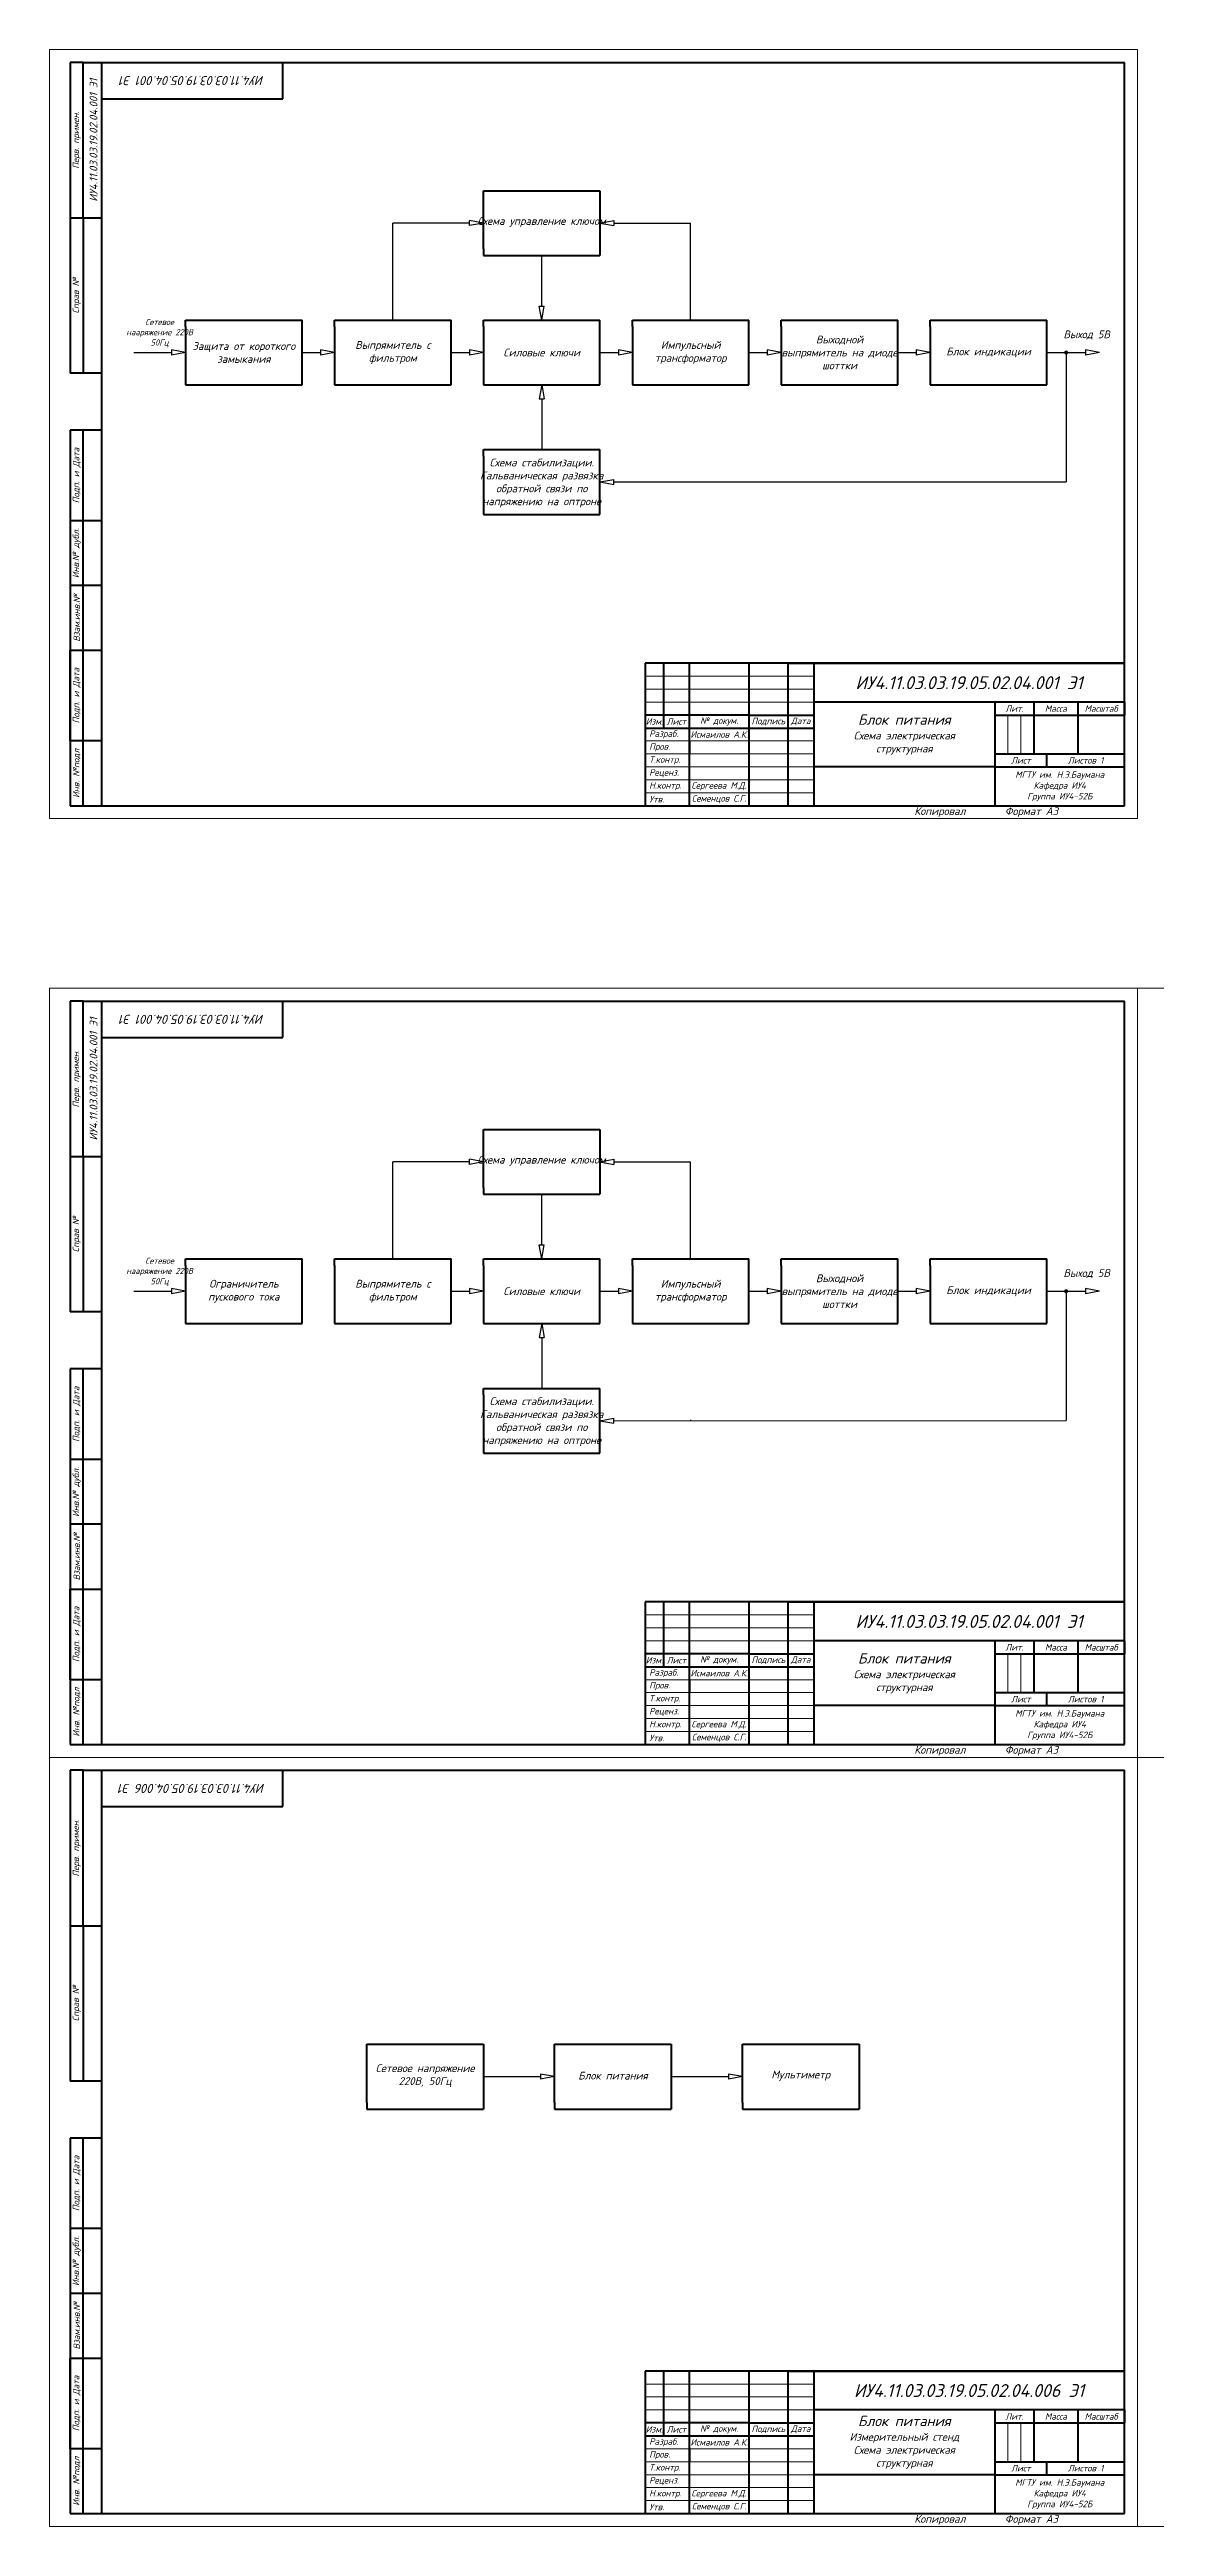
# Model space of a CAD drawing. Header units: millimetres. Extents: x 2470 to 6390, y 1560 to 2814.
# Drawn here: x 2470 to 2897, y 1560 to 2517 of the extents above; entities that cross this region are included whole.
import ezdxf

# ---------------------------------------------------------------- set-up
doc = ezdxf.new("R2010")
doc.units = ezdxf.units.MM
for name, color, linetype, lineweight in [('border', 7, 'Continuous', 70), ('Sheet', 7, 'Continuous', 30), ('Text', 7, 'Continuous', 18)]:
    doc.layers.add(name, color=color, linetype=linetype, lineweight=lineweight)
doc.styles.add('Main', font='isocpeur.ttf', dxfattribs={"oblique": 15, "height": 3})

msp = doc.modelspace()

# ---------------------------------------------------------------- hatches: boundary and pattern name
at = {"layer": 'Sheet', "lineweight": 50}
h = msp.add_hatch(color=256, dxfattribs=at)
h.dxf.hatch_style = 1
edge = h.paths.add_edge_path()
edge.add_ellipse((2862.5, 2400), major_axis=(0, 0.801), ratio=0.9952864, start_angle=0, end_angle=360)
h = msp.add_hatch(color=256, dxfattribs=at)
h.dxf.hatch_style = 1
edge = h.paths.add_edge_path()
edge.add_ellipse((2862.5, 2037.5), major_axis=(0, 0.801), ratio=0.9952864, start_angle=0, end_angle=360)

# ---------------------------------------------------------------- linework, layer by layer
at = {"layer": 'border', "lineweight": 18}
for p, q in [((2470, 2220), (2470, 2517)), ((2470, 2517), (2890, 2517)), ((2470, 2517), (2490, 2517)), ((2890, 2517), (2890, 2220)), ((2700, 2275), (2765, 2275)), ((2700, 2270), (2765, 2270)), ((2700, 2270), (2765, 2270)), ((2765, 2265), (2700, 2265)), ((2840, 2260), (2840, 2245)), ((2840, 2245), (2840, 2260)), ((2840, 2260), (2840, 2245)), ((2840, 2245), (2840, 2260)), ((2840, 2260), (2840, 2245)), ((2845, 2260), (2845, 2245)), ((2700, 2245), (2717, 2245)), ((2700, 2240), (2717, 2240)), ((2765, 2245), (2717, 2245)), ((2765, 2240), (2717, 2240)), ((2700, 2235), (2765, 2235)), ((2890, 2220), (2470, 2220)), ((2470, 1857.5), (2470, 2154.5)), ((2470, 2154.5), (2890, 2154.5)), ((2470, 2154.5), (2490, 2154.5)), ((2890, 2154.5), (2890, 1857.5)), ((2890, 1857.5), (2890, 2154.5)), ((2890, 2154.5), (3310, 2154.5)), ((2890, 2154.5), (2910, 2154.5)), ((2700, 1912.5), (2765, 1912.5)), ((2700, 1907.5), (2765, 1907.5)), ((2700, 1907.5), (2765, 1907.5)), ((2765, 1902.5), (2700, 1902.5)), ((2840, 1897.5), (2840, 1882.5)), ((2840, 1882.5), (2840, 1897.5)), ((2840, 1897.5), (2840, 1882.5)), ((2840, 1882.5), (2840, 1897.5)), ((2840, 1897.5), (2840, 1882.5)), ((2845, 1897.5), (2845, 1882.5)), ((2700, 1882.5), (2717, 1882.5)), ((2700, 1877.5), (2717, 1877.5)), ((2765, 1882.5), (2717, 1882.5)), ((2765, 1877.5), (2717, 1877.5)), ((2700, 1872.5), (2765, 1872.5)), ((2890, 1857.5), (2470, 1857.5)), ((2470, 1560.5), (2470, 1857.5)), ((2470, 1857.5), (2890, 1857.5)), ((2470, 1857.5), (2490, 1857.5)), ((3310, 1857.5), (2890, 1857.5)), ((2890, 1560.5), (2890, 1857.5)), ((2890, 1857.5), (3310, 1857.5)), ((2890, 1857.5), (2910, 1857.5)), ((2890, 1857.5), (2890, 1560.5)), ((2700, 1615.5), (2765, 1615.5)), ((2700, 1610.5), (2765, 1610.5)), ((2700, 1610.5), (2765, 1610.5)), ((2765, 1605.5), (2700, 1605.5)), ((2840, 1600.5), (2840, 1585.5)), ((2840, 1585.5), (2840, 1600.5)), ((2840, 1600.5), (2840, 1585.5)), ((2840, 1585.5), (2840, 1600.5)), ((2840, 1600.5), (2840, 1585.5)), ((2845, 1600.5), (2845, 1585.5)), ((2700, 1585.5), (2717, 1585.5)), ((2700, 1580.5), (2717, 1580.5)), ((2765, 1585.5), (2717, 1585.5)), ((2765, 1580.5), (2717, 1580.5)), ((2700, 1575.5), (2765, 1575.5)), ((2890, 1560.5), (2470, 1560.5)), ((3310, 1560.5), (2890, 1560.5))]:
    msp.add_line(p, q, dxfattribs=at)
at = {"layer": 'border', "lineweight": 70}
for p, q in [((2483, 2512), (2478, 2512)), ((2483, 2452), (2483, 2512)), ((2483, 2512), (2490, 2512)), ((2490, 2512), (2885, 2512)), ((2490, 2512), (2490, 2225)), ((2560, 2498), (2560, 2512)), ((2885, 2225), (2885, 2512)), ((2490, 2498), (2560, 2498)), ((2478, 2452), (2490, 2452)), ((2483, 2452), (2483, 2392)), ((2483, 2392), (2478, 2392)), ((2490, 2392), (2483, 2392)), ((2490, 2370), (2478, 2370)), ((2478, 2370), (2478, 2225)), ((2483, 2225), (2483, 2370)), ((2490, 2335), (2478, 2335)), ((2490, 2310), (2478, 2310)), ((2885, 2280), (2700, 2280)), ((2700, 2280), (2700, 2225)), ((2707, 2280), (2707, 2255)), ((2717, 2225), (2717, 2280)), ((2740, 2280), (2740, 2225)), ((2755, 2280), (2755, 2225)), ((2765, 2280), (2885, 2280)), ((2765, 2280), (2765, 2265)), ((2885, 2225), (2885, 2280)), ((2740, 2260), (2700, 2260)), ((2740, 2260), (2755, 2260)), ((2755, 2260), (2765, 2260)), ((2885, 2265), (2765, 2265)), ((2835, 2265), (2835, 2225)), ((2835, 2260), (2885, 2260)), ((2850, 2265), (2850, 2245)), ((2867, 2265), (2867, 2245)), ((2490, 2250), (2478, 2250)), ((2700, 2255), (2765, 2255)), ((2835, 2240), (2765, 2240)), ((2835, 2245), (2885, 2245)), ((2835, 2240), (2885, 2240)), ((2855, 2240), (2855, 2245)), ((2478, 2225), (2490, 2225)), ((2490, 2225), (2885, 2225)), ((2700, 2225), (2885, 2225)), ((2483, 2149.5), (2478, 2149.5)), ((2483, 2089.5), (2483, 2149.5)), ((2483, 2149.5), (2490, 2149.5)), ((2490, 2149.5), (2885, 2149.5)), ((2490, 2149.5), (2490, 1862.5)), ((2560, 2135.5), (2560, 2149.5)), ((2885, 1862.5), (2885, 2149.5)), ((2490, 2135.5), (2560, 2135.5)), ((2478, 2089.5), (2490, 2089.5)), ((2483, 2089.5), (2483, 2029.5)), ((2483, 2029.5), (2478, 2029.5)), ((2490, 2029.5), (2483, 2029.5)), ((2490, 2007.5), (2478, 2007.5)), ((2478, 2007.5), (2478, 1862.5)), ((2483, 1862.5), (2483, 2007.5)), ((2490, 1972.5), (2478, 1972.5)), ((2490, 1947.5), (2478, 1947.5)), ((2885, 1917.5), (2700, 1917.5)), ((2700, 1917.5), (2700, 1862.5)), ((2707, 1917.5), (2707, 1892.5)), ((2717, 1862.5), (2717, 1917.5)), ((2740, 1917.5), (2740, 1862.5)), ((2755, 1917.5), (2755, 1862.5)), ((2765, 1917.5), (2885, 1917.5)), ((2765, 1917.5), (2765, 1902.5)), ((2885, 1862.5), (2885, 1917.5)), ((2740, 1897.5), (2700, 1897.5)), ((2740, 1897.5), (2755, 1897.5)), ((2755, 1897.5), (2765, 1897.5)), ((2885, 1902.5), (2765, 1902.5)), ((2835, 1902.5), (2835, 1862.5)), ((2835, 1897.5), (2885, 1897.5)), ((2850, 1902.5), (2850, 1882.5)), ((2867, 1902.5), (2867, 1882.5)), ((2490, 1887.5), (2478, 1887.5)), ((2700, 1892.5), (2765, 1892.5)), ((2835, 1877.5), (2765, 1877.5)), ((2835, 1882.5), (2885, 1882.5)), ((2835, 1877.5), (2885, 1877.5)), ((2855, 1877.5), (2855, 1882.5)), ((2478, 1862.5), (2490, 1862.5)), ((2490, 1862.5), (2885, 1862.5)), ((2700, 1862.5), (2885, 1862.5)), ((2483, 1852.5), (2478, 1852.5)), ((2483, 1792.5), (2483, 1852.5)), ((2483, 1852.5), (2490, 1852.5)), ((2490, 1852.5), (2885, 1852.5)), ((2490, 1852.5), (2490, 1565.5)), ((2560, 1838.5), (2560, 1852.5)), ((2885, 1565.5), (2885, 1852.5)), ((2490, 1838.5), (2560, 1838.5)), ((2478, 1792.5), (2490, 1792.5)), ((2483, 1792.5), (2483, 1732.5)), ((2483, 1732.5), (2478, 1732.5)), ((2490, 1732.5), (2483, 1732.5)), ((2490, 1710.5), (2478, 1710.5)), ((2478, 1710.5), (2478, 1565.5)), ((2483, 1565.5), (2483, 1710.5)), ((2490, 1675.5), (2478, 1675.5)), ((2490, 1650.5), (2478, 1650.5)), ((2885, 1620.5), (2700, 1620.5)), ((2700, 1620.5), (2700, 1565.5)), ((2707, 1620.5), (2707, 1595.5)), ((2717, 1565.5), (2717, 1620.5)), ((2740, 1620.5), (2740, 1565.5)), ((2755, 1620.5), (2755, 1565.5)), ((2765, 1620.5), (2885, 1620.5)), ((2765, 1620.5), (2765, 1605.5)), ((2885, 1565.5), (2885, 1620.5)), ((2740, 1600.5), (2700, 1600.5)), ((2740, 1600.5), (2755, 1600.5)), ((2755, 1600.5), (2765, 1600.5)), ((2885, 1605.5), (2765, 1605.5)), ((2835, 1605.5), (2835, 1565.5)), ((2835, 1600.5), (2885, 1600.5)), ((2850, 1605.5), (2850, 1585.5)), ((2867, 1605.5), (2867, 1585.5)), ((2490, 1590.5), (2478, 1590.5)), ((2700, 1595.5), (2765, 1595.5)), ((2835, 1580.5), (2765, 1580.5)), ((2835, 1585.5), (2885, 1585.5)), ((2835, 1580.5), (2885, 1580.5)), ((2855, 1580.5), (2855, 1585.5)), ((2478, 1565.5), (2490, 1565.5)), ((2490, 1565.5), (2885, 1565.5)), ((2700, 1565.5), (2885, 1565.5))]:
    msp.add_line(p, q, dxfattribs=at)
at = {"layer": 'border'}
for p, q in [((2478, 2512), (2478, 2392)), ((2478, 2250), (2478, 2285)), ((2478, 2285), (2490, 2285)), ((2755, 2280), (2765, 2280)), ((2765, 2280), (2765, 2225)), ((2700, 2275), (2700, 2275)), ((2700, 2260), (2700, 2255)), ((2740, 2260), (2740, 2255)), ((2755, 2260), (2755, 2255)), ((2717, 2250), (2717, 2255)), ((2717, 2250), (2717, 2245)), ((2755, 2252.5), (2755, 2252.5)), ((2755, 2252.5), (2755, 2252.5)), ((2755, 2252.5), (2755, 2252.5)), ((2717, 2247.5), (2717, 2247.5)), ((2717, 2240), (2717, 2240)), ((2478, 2149.5), (2478, 2029.5)), ((2478, 1887.5), (2478, 1922.5)), ((2478, 1922.5), (2490, 1922.5)), ((2755, 1917.5), (2765, 1917.5)), ((2765, 1917.5), (2765, 1862.5)), ((2700, 1912.5), (2700, 1912.5)), ((2700, 1897.5), (2700, 1892.5)), ((2740, 1897.5), (2740, 1892.5)), ((2755, 1897.5), (2755, 1892.5)), ((2717, 1887.5), (2717, 1892.5)), ((2717, 1887.5), (2717, 1882.5)), ((2717, 1885), (2717, 1885)), ((2755, 1890), (2755, 1890)), ((2755, 1890), (2755, 1890)), ((2755, 1890), (2755, 1890)), ((2717, 1877.5), (2717, 1877.5)), ((2478, 1852.5), (2478, 1732.5)), ((2478, 1590.5), (2478, 1625.5)), ((2478, 1625.5), (2490, 1625.5)), ((2755, 1620.5), (2765, 1620.5)), ((2765, 1620.5), (2765, 1565.5)), ((2700, 1615.5), (2700, 1615.5)), ((2700, 1600.5), (2700, 1595.5)), ((2740, 1600.5), (2740, 1595.5)), ((2755, 1600.5), (2755, 1595.5)), ((2717, 1590.5), (2717, 1595.5)), ((2717, 1590.5), (2717, 1585.5)), ((2717, 1588), (2717, 1588)), ((2755, 1593), (2755, 1593)), ((2755, 1593), (2755, 1593)), ((2755, 1593), (2755, 1593)), ((2717, 1580.5), (2717, 1580.5))]:
    msp.add_line(p, q, dxfattribs=at)
at = {"layer": 'border', "lineweight": 40}
for p, q in [((2740, 2280), (2717, 2280)), ((2850, 2280), (2850, 2280)), ((2885, 2280), (2867, 2280)), ((2885, 2265), (2885, 2260)), ((2885, 2265), (2885, 2260)), ((2885, 2225), (2885, 2225)), ((2740, 1917.5), (2717, 1917.5)), ((2850, 1917.5), (2850, 1917.5)), ((2885, 1917.5), (2867, 1917.5)), ((2885, 1902.5), (2885, 1897.5)), ((2885, 1902.5), (2885, 1897.5)), ((2885, 1862.5), (2885, 1862.5)), ((2740, 1620.5), (2717, 1620.5)), ((2850, 1620.5), (2850, 1620.5)), ((2885, 1620.5), (2867, 1620.5)), ((2885, 1605.5), (2885, 1600.5)), ((2885, 1605.5), (2885, 1600.5)), ((2885, 1565.5), (2885, 1565.5))]:
    msp.add_line(p, q, dxfattribs=at)
at = {"layer": 'border', "lineweight": 20}
for p, q in [((2700, 2250), (2765, 2250)), ((2700, 2250), (2765, 2250)), ((2700, 2230), (2765, 2230)), ((2700, 2230), (2717, 2230)), ((2740, 2230), (2765, 2230)), ((2700, 1887.5), (2765, 1887.5)), ((2700, 1887.5), (2765, 1887.5)), ((2700, 1867.5), (2765, 1867.5)), ((2700, 1867.5), (2717, 1867.5)), ((2740, 1867.5), (2765, 1867.5)), ((2700, 1590.5), (2765, 1590.5)), ((2700, 1590.5), (2765, 1590.5)), ((2700, 1570.5), (2765, 1570.5)), ((2700, 1570.5), (2717, 1570.5)), ((2740, 1570.5), (2765, 1570.5))]:
    msp.add_line(p, q, dxfattribs=at)
at = {"layer": 'Sheet', "lineweight": 70}
for p, q in [((2637.5, 2460), (2637.5, 2462.5)), ((2637.5, 2462.5), (2682.5, 2462.5)), ((2637.5, 2440), (2637.5, 2460)), ((2682.5, 2462.5), (2682.5, 2437.5)), ((2637.5, 2440), (2637.5, 2437.5)), ((2637.5, 2437.5), (2682.5, 2437.5)), ((2522.5, 2410), (2522.5, 2412.5)), ((2522.5, 2412.5), (2567.5, 2412.5)), ((2567.5, 2387.5), (2567.5, 2412.5)), ((2580, 2410), (2580, 2412.5)), ((2580, 2412.5), (2625, 2412.5)), ((2625, 2387.5), (2625, 2412.5)), ((2637.5, 2410), (2637.5, 2412.5)), ((2637.5, 2412.5), (2682.5, 2412.5)), ((2682.5, 2387.5), (2682.5, 2412.5)), ((2695, 2410), (2695, 2412.5)), ((2695, 2412.5), (2740, 2412.5)), ((2740, 2387.5), (2740, 2412.5)), ((2752.5, 2410), (2752.5, 2412.5)), ((2752.5, 2412.5), (2797.5, 2412.5)), ((2797.5, 2387.5), (2797.5, 2412.5)), ((2810, 2410), (2810, 2412.5)), ((2810, 2412.5), (2855, 2412.5)), ((2855, 2387.5), (2855, 2412.5)), ((2522.5, 2410), (2522.5, 2390)), ((2580, 2410), (2580, 2390)), ((2637.5, 2410), (2637.5, 2390)), ((2695, 2410), (2695, 2390)), ((2752.5, 2410), (2752.5, 2390)), ((2810, 2410), (2810, 2390)), ((2522.5, 2390), (2522.5, 2387.5)), ((2522.5, 2387.5), (2567.5, 2387.5)), ((2580, 2390), (2580, 2387.5)), ((2580, 2387.5), (2625, 2387.5)), ((2637.5, 2390), (2637.5, 2387.5)), ((2637.5, 2387.5), (2682.5, 2387.5)), ((2695, 2390), (2695, 2387.5)), ((2695, 2387.5), (2740, 2387.5)), ((2752.5, 2390), (2752.5, 2387.5)), ((2752.5, 2387.5), (2797.5, 2387.5)), ((2810, 2390), (2810, 2387.5)), ((2810, 2387.5), (2855, 2387.5)), ((2637.5, 2360), (2637.5, 2362.5)), ((2637.5, 2362.5), (2682.5, 2362.5)), ((2637.5, 2360), (2637.5, 2340)), ((2682.5, 2337.5), (2682.5, 2362.5)), ((2637.5, 2340), (2637.5, 2337.5)), ((2637.5, 2337.5), (2682.5, 2337.5)), ((2637.5, 2097.5), (2637.5, 2100)), ((2637.5, 2100), (2682.5, 2100)), ((2637.5, 2077.5), (2637.5, 2097.5)), ((2682.5, 2100), (2682.5, 2075)), ((2637.5, 2077.5), (2637.5, 2075)), ((2637.5, 2075), (2682.5, 2075)), ((2522.5, 2047.5), (2522.5, 2050)), ((2522.5, 2050), (2567.5, 2050)), ((2522.5, 2047.5), (2522.5, 2027.5)), ((2567.5, 2025), (2567.5, 2050)), ((2580, 2047.5), (2580, 2050)), ((2580, 2050), (2625, 2050)), ((2580, 2047.5), (2580, 2027.5)), ((2625, 2025), (2625, 2050)), ((2637.5, 2047.5), (2637.5, 2050)), ((2637.5, 2050), (2682.5, 2050)), ((2637.5, 2047.5), (2637.5, 2027.5)), ((2682.5, 2025), (2682.5, 2050)), ((2695, 2047.5), (2695, 2050)), ((2695, 2050), (2740, 2050)), ((2695, 2047.5), (2695, 2027.5)), ((2740, 2025), (2740, 2050)), ((2752.5, 2047.5), (2752.5, 2050)), ((2752.5, 2050), (2797.5, 2050)), ((2752.5, 2047.5), (2752.5, 2027.5)), ((2797.5, 2025), (2797.5, 2050)), ((2810, 2047.5), (2810, 2050)), ((2810, 2050), (2855, 2050)), ((2810, 2047.5), (2810, 2027.5)), ((2855, 2025), (2855, 2050)), ((2522.5, 2027.5), (2522.5, 2025)), ((2522.5, 2025), (2567.5, 2025)), ((2580, 2027.5), (2580, 2025)), ((2580, 2025), (2625, 2025)), ((2637.5, 2027.5), (2637.5, 2025)), ((2637.5, 2025), (2682.5, 2025)), ((2695, 2027.5), (2695, 2025)), ((2695, 2025), (2740, 2025)), ((2752.5, 2027.5), (2752.5, 2025)), ((2752.5, 2025), (2797.5, 2025)), ((2810, 2027.5), (2810, 2025)), ((2810, 2025), (2855, 2025)), ((2637.5, 1997.5), (2637.5, 2000)), ((2637.5, 2000), (2682.5, 2000)), ((2682.5, 1975), (2682.5, 2000)), ((2637.5, 1997.5), (2637.5, 1977.5)), ((2637.5, 1977.5), (2637.5, 1975)), ((2637.5, 1975), (2682.5, 1975)), ((2592.5, 1744.205), (2592.5, 1746.705)), ((2592.5, 1746.705), (2637.5, 1746.705)), ((2592.5, 1724.205), (2592.5, 1744.205)), ((2637.5, 1746.705), (2637.5, 1721.705)), ((2665, 1744.205), (2665, 1746.705)), ((2665, 1746.705), (2710, 1746.705)), ((2665, 1724.205), (2665, 1744.205)), ((2710, 1746.705), (2710, 1721.705)), ((2737.5, 1744.205), (2737.5, 1746.705)), ((2737.5, 1746.705), (2782.5, 1746.705)), ((2737.5, 1724.205), (2737.5, 1744.205)), ((2782.5, 1746.705), (2782.5, 1721.705)), ((2592.5, 1724.205), (2592.5, 1721.705)), ((2592.5, 1721.705), (2637.5, 1721.705)), ((2665, 1724.205), (2665, 1721.705)), ((2665, 1721.705), (2710, 1721.705)), ((2737.5, 1724.205), (2737.5, 1721.705)), ((2737.5, 1721.705), (2782.5, 1721.705))]:
    msp.add_line(p, q, dxfattribs=at)
at = {"layer": 'Sheet'}
for p, q in [((2602.5, 2412.5), (2602.5, 2450)), ((2632.091, 2450), (2602.5, 2450)), ((2637.5, 2450), (2632.091, 2450.998)), ((2632.091, 2449.002), (2632.091, 2450.998)), ((2637.5, 2450), (2632.091, 2449.002)), ((2682.5, 2450), (2687.909, 2450.998)), ((2682.5, 2450), (2687.909, 2449.002)), ((2687.909, 2450.998), (2687.909, 2449.002)), ((2687.909, 2450), (2717.5, 2449.939)), ((2717.5, 2449.622), (2717.5, 2449.939)), ((2717.5, 2412.5), (2717.5, 2449.622)), ((2660, 2417.909), (2660, 2437.5)), ((2660, 2412.5), (2659.002, 2417.909)), ((2659.002, 2417.909), (2660.998, 2417.909)), ((2660, 2412.5), (2660.998, 2417.909)), ((2522.5, 2400), (2517.091, 2400.998)), ((2517.091, 2400.998), (2517.091, 2399.002)), ((2580, 2400), (2574.591, 2400.998)), ((2574.591, 2400.998), (2574.591, 2399.002)), ((2637.5, 2400), (2632.091, 2400.998)), ((2632.091, 2400.998), (2632.091, 2399.002)), ((2695, 2400), (2689.591, 2400.998)), ((2689.591, 2400.998), (2689.591, 2399.002)), ((2752.5, 2400), (2747.091, 2400.998)), ((2747.091, 2400.998), (2747.091, 2399.002)), ((2810, 2400), (2804.591, 2400.998)), ((2804.591, 2400.998), (2804.591, 2399.002)), ((2875.409, 2400), (2870, 2400.998)), ((2870, 2400.998), (2870, 2399.002)), ((2502.5, 2400), (2505, 2400)), ((2505, 2400), (2510, 2400)), ((2510, 2400), (2517.091, 2400)), ((2522.5, 2400), (2517.091, 2399.002)), ((2567.5, 2400), (2574.591, 2400)), ((2580, 2400), (2574.591, 2399.002)), ((2625, 2400), (2632.091, 2400)), ((2637.5, 2400), (2632.091, 2399.002)), ((2682.5, 2400), (2689.591, 2400)), ((2695, 2400), (2689.591, 2399.002)), ((2740, 2400), (2747.091, 2400)), ((2752.5, 2400), (2747.091, 2399.002)), ((2797.5, 2400), (2804.591, 2400)), ((2810, 2400), (2804.591, 2399.002)), ((2855, 2400), (2862.091, 2400)), ((2862.091, 2400), (2870, 2400)), ((2875.409, 2400), (2870, 2399.002)), ((2660, 2387.5), (2659.002, 2382.091)), ((2659.002, 2382.091), (2660.998, 2382.091)), ((2660, 2387.5), (2660.998, 2382.091)), ((2660, 2382.091), (2660, 2362.5)), ((2682.5, 2350), (2687.909, 2350.998)), ((2682.5, 2350), (2687.909, 2349.002)), ((2687.909, 2349.002), (2687.909, 2350.998)), ((2687.909, 2350), (2862.5, 2350.059)), ((2602.5, 2050), (2602.5, 2087.5)), ((2632.091, 2087.5), (2602.5, 2087.5)), ((2637.5, 2087.5), (2632.091, 2088.498)), ((2632.091, 2086.502), (2632.091, 2088.498)), ((2637.5, 2087.5), (2632.091, 2086.502)), ((2682.5, 2087.5), (2687.909, 2088.498)), ((2682.5, 2087.5), (2687.909, 2086.502)), ((2687.909, 2088.498), (2687.909, 2086.502)), ((2687.909, 2087.5), (2717.5, 2087.439)), ((2717.5, 2087.122), (2717.5, 2087.439)), ((2717.5, 2050), (2717.5, 2087.122)), ((2660, 2055.409), (2660, 2075)), ((2660, 2050), (2659.002, 2055.409)), ((2659.002, 2055.409), (2660.998, 2055.409)), ((2660, 2050), (2660.998, 2055.409)), ((2502.5, 2037.5), (2505, 2037.5)), ((2505, 2037.5), (2510, 2037.5)), ((2510, 2037.5), (2517.091, 2037.5)), ((2522.5, 2037.5), (2517.091, 2038.498)), ((2517.091, 2038.498), (2517.091, 2036.502)), ((2522.5, 2037.5), (2517.091, 2036.502)), ((2625, 2037.5), (2632.091, 2037.5)), ((2637.5, 2037.5), (2632.091, 2038.498)), ((2632.091, 2038.498), (2632.091, 2036.502)), ((2637.5, 2037.5), (2632.091, 2036.502)), ((2682.5, 2037.5), (2689.591, 2037.5)), ((2695, 2037.5), (2689.591, 2038.498)), ((2689.591, 2038.498), (2689.591, 2036.502)), ((2695, 2037.5), (2689.591, 2036.502)), ((2740, 2037.5), (2747.091, 2037.5)), ((2752.5, 2037.5), (2747.091, 2038.498)), ((2747.091, 2038.498), (2747.091, 2036.502)), ((2752.5, 2037.5), (2747.091, 2036.502)), ((2797.5, 2037.5), (2804.591, 2037.5)), ((2810, 2037.5), (2804.591, 2038.498)), ((2804.591, 2038.498), (2804.591, 2036.502)), ((2810, 2037.5), (2804.591, 2036.502)), ((2855, 2037.5), (2862.091, 2037.5)), ((2862.091, 2037.5), (2870, 2037.5)), ((2875.409, 2037.5), (2870, 2038.498)), ((2870, 2038.498), (2870, 2036.502)), ((2875.409, 2037.5), (2870, 2036.502)), ((2660, 2025), (2659.002, 2019.591)), ((2659.002, 2019.591), (2660.998, 2019.591)), ((2660, 2025), (2660.998, 2019.591)), ((2660, 2019.591), (2660, 2000)), ((2682.5, 1987.5), (2687.909, 1988.498)), ((2682.5, 1987.5), (2687.909, 1986.502)), ((2687.909, 1986.502), (2687.909, 1988.498)), ((2687.909, 1987.5), (2862.5, 1987.559)), ((2717.5, 1987.878), (2717.5, 1987.561)), ((2637.5, 1734.205), (2659.591, 1734.205)), ((2665, 1734.205), (2659.591, 1735.203)), ((2659.591, 1735.203), (2659.591, 1733.207)), ((2665, 1734.205), (2659.591, 1733.207)), ((2710, 1734.205), (2732.091, 1734.205)), ((2737.5, 1734.205), (2732.091, 1735.203)), ((2732.091, 1735.203), (2732.091, 1733.207)), ((2737.5, 1734.205), (2732.091, 1733.207))]:
    msp.add_line(p, q, dxfattribs=at)
for points in [[(2862.5, 2400), (2862.5, 2350.059)], [(2862.5, 2037.5), (2862.5, 1987.559)]]:
    msp.add_lwpolyline(points, dxfattribs=at)
at = {"layer": 'Text'}
for p, q in [((2815, 2220), (2880, 2220)), ((2815, 1857.5), (2880, 1857.5)), ((2815, 1560.5), (2880, 1560.5))]:
    msp.add_line(p, q, dxfattribs=at)

# ---------------------------------------------------------------- texts
at = {"layer": 'border', "attachment_point": 5, "style": 'Main'}
for s, width, heights, insert, char_height, rotation in [('\\pxqc;ИУ4.11.03.03.19.02.04.001 Э1', 54.21908, [3], (2486.981, 2482), 3, 90), ('\\pxqc;ИУ4.11.03.03.19.05.04.001 Э1', 116.93347, [12.033], (2525, 2505), 3.5, 180), ('\\pxqc;ИУ4.11.03.03.19.02.04.001 Э1', 54.21908, [3], (2486.981, 2119.5), 3, 90), ('\\pxqc;ИУ4.11.03.03.19.05.04.001 Э1', 116.93347, [12.033], (2525, 2142.5), 3.5, 180), ('\\pxqc;ИУ4.11.03.03.19.05.04.006 Э1', 116.93347, [12.033], (2525, 1845.5), 3.5, 180)]:
    msp.add_mtext_dynamic_manual_height_columns(s, width=width, gutter_width=66.064, heights=heights, dxfattribs=dict(at, insert=insert, char_height=char_height, rotation=rotation))
at = {"layer": 'border', "lineweight": 70, "char_height": 2.5, "attachment_point": 5, "rotation": 90, "style": 'Main'}
for s, width, heights, insert in [('\\pxqc;Перв. примен.', 30.37405, [0], (2480.5, 2482)), ('\\pxqc;Справ №', 17.85188, [0], (2480.5, 2422)), ('\\pxqc;Подп. и Дата', 27.71565, [0], (2480.5, 2352.5)), ('Инв.№ дубл.', 25.15279, [0], (2480.5, 2322.5)), ('\\pxqc,t4;Взам.инв.№', 27.09632, [0], (2480.5, 2297.5)), ('\\pxqc;Подп. и Дата', 27.71565, [0], (2480.5, 2267.5)), ('\\pxqc;Инв. №подл', 24.3376, [10.701], (2480.5, 2237.49)), ('\\pxqc;Перв. примен.', 30.37405, [0], (2480.5, 2119.5)), ('\\pxqc;Справ №', 17.85188, [0], (2480.5, 2059.5)), ('\\pxqc;Подп. и Дата', 27.71565, [0], (2480.5, 1990)), ('Инв.№ дубл.', 25.15279, [0], (2480.5, 1960)), ('\\pxqc,t4;Взам.инв.№', 27.09632, [0], (2480.5, 1935)), ('\\pxqc;Подп. и Дата', 27.71565, [0], (2480.5, 1905)), ('\\pxqc;Инв. №подл', 24.3376, [10.701], (2480.5, 1874.99)), ('\\pxqc;Перв. примен.', 30.37405, [0], (2480.5, 1822.5)), ('\\pxqc;Справ №', 17.85188, [0], (2480.5, 1762.5)), ('\\pxqc;Подп. и Дата', 27.71565, [0], (2480.5, 1693)), ('Инв.№ дубл.', 25.15279, [0], (2480.5, 1663)), ('\\pxqc,t4;Взам.инв.№', 27.09632, [0], (2480.5, 1638)), ('\\pxqc;Подп. и Дата', 27.71565, [0], (2480.5, 1608)), ('\\pxqc;Инв. №подл', 24.3376, [10.701], (2480.5, 1577.99))]:
    msp.add_mtext_dynamic_manual_height_columns(s, width=width, gutter_width=15, heights=heights, dxfattribs=dict(at, insert=insert))
at = {"layer": 'border', "style": 'Main'}
for s, width, gutter_width, heights, insert, char_height, attachment_point in [('{\\H1.66667x;ИУ4.11.03.03.19.05.02.04.001 Э1}', 120, 66.064, [15], (2825, 2272.5), 3, 5), ('Изм.', 2.5, 12.5, [0], (2703.5, 2257.5), 2.5, 5), ('\\pxqc;Лист', 5.19616, 12.5, [0], (2712, 2257.5), 2.5, 5), ('\\pxqc;Подпись', 5, 12.5, [0], (2747.5, 2257.5), 2.5, 5), ('\\pxqc;{\\H1.33333x;Блок питания}\\PСхема электрическая \\Pструктурная ', 60, 66.064, [0], (2800, 2252.5), 3, 5), ('Пров.', 7.5, 12.5, [0], (2701.5, 2247.507), 2.5, 4), ('Реценз.', 2.5, 12.5, [0], (2701.5, 2237.499), 2.5, 4), ('\\pxqc;Лист', 2.5, 12.5, [0], (2845, 2242.5), 2.5, 5), ('\\pxqc;МГТУ им. Н.Э.Баумана\\P\\pq*;Кафедра ИУ4\\P\\pqc;Группа ИУ4-52Б', 47.99945, 66.064, [14.024], (2860, 2232.5), 2.5, 5), ('\\pxqc;Копировал ', 70, 15, [0], (2813.717, 2222.51), 3, 5), ('\\pxql;  Формат А3', 50, 15, [0], (2860, 2222.5), 3, 5), ('{\\H1.66667x;ИУ4.11.03.03.19.05.02.04.001 Э1}', 120, 66.064, [15], (2825, 1910), 3, 5), ('Изм.', 2.5, 12.5, [0], (2703.5, 1895), 2.5, 5), ('\\pxqc;Лист', 5.19616, 12.5, [0], (2712, 1895), 2.5, 5), ('\\pxqc;Подпись', 5, 12.5, [0], (2747.5, 1895), 2.5, 5), ('\\pxqc;{\\H1.33333x;Блок питания}\\PСхема электрическая \\Pструктурная ', 60, 66.064, [0], (2800, 1890), 3, 5), ('Пров.', 7.5, 12.5, [0], (2701.5, 1885.007), 2.5, 4), ('Реценз.', 2.5, 12.5, [0], (2701.5, 1874.999), 2.5, 4), ('\\pxqc;Лист', 2.5, 12.5, [0], (2845, 1880), 2.5, 5), ('\\pxqc;МГТУ им. Н.Э.Баумана\\P\\pq*;Кафедра ИУ4\\P\\pqc;Группа ИУ4-52Б', 47.99945, 66.064, [14.024], (2860, 1870), 2.5, 5), ('\\pxqc;Копировал ', 70, 15, [0], (2813.717, 1860.01), 3, 5), ('\\pxql;  Формат А3', 50, 15, [0], (2860, 1860), 3, 5), ('{\\H1.66667x;ИУ4.11.03.03.19.05.02.04.006 Э1}', 120, 66.064, [15], (2825, 1613), 3, 5), ('Изм.', 2.5, 12.5, [0], (2703.5, 1598), 2.5, 5), ('\\pxqc;Лист', 5.19616, 12.5, [0], (2712, 1598), 2.5, 5), ('\\pxqc;Подпись', 5, 12.5, [0], (2747.5, 1598), 2.5, 5), ('\\pxqc;{\\H1.33333x;Блок питания\\P}Измерительный стенд\\PСхема электрическая \\Pструктурная', 60, 66.064, [0], (2800, 1593), 3, 5), ('Пров.', 7.5, 12.5, [0], (2701.5, 1588.007), 2.5, 4), ('Реценз.', 2.5, 12.5, [0], (2701.5, 1577.999), 2.5, 4), ('\\pxqc;Лист', 2.5, 12.5, [0], (2845, 1583), 2.5, 5), ('\\pxqc;МГТУ им. Н.Э.Баумана\\P\\pq*;Кафедра ИУ4\\P\\pqc;Группа ИУ4-52Б', 47.99945, 66.064, [14.024], (2860, 1573), 2.5, 5), ('\\pxqc;Копировал ', 70, 15, [0], (2813.717, 1563.01), 3, 5), ('\\pxql;  Формат А3', 50, 15, [0], (2860, 1563), 3, 5)]:
    msp.add_mtext_dynamic_manual_height_columns(s, width=width, gutter_width=gutter_width, heights=heights, dxfattribs=dict(at, insert=insert, char_height=char_height, attachment_point=attachment_point))
at = {"layer": 'border', "char_height": 2.5, "attachment_point": 5, "style": 'Main'}
for s, insert, width in [('\\pxqc;№ докум.', (2728.5, 2257.5), 22.84084), ('\\pxqc;Масса', (2858.5, 2262.5), 8.80675), ('\\pxqc;Масштаб', (2876, 2262.5), 12.13842), ('\\pxqc;№ докум.', (2728.5, 1895), 22.84084), ('\\pxqc;Масса', (2858.5, 1900), 8.80675), ('\\pxqc;Масштаб', (2876, 1900), 12.13842), ('\\pxqc;№ докум.', (2728.5, 1598), 22.84084), ('\\pxqc;Масса', (2858.5, 1603), 8.80675), ('\\pxqc;Масштаб', (2876, 1603), 12.13842)]:
    msp.add_mtext(s, dxfattribs=dict(at, insert=insert, width=width))
at = {"layer": 'border', "char_height": 2.5, "style": 'Main'}
for s, insert, attachment_point in [('\\pxqc;Дата', (2760, 2257.5), 5), ('\\pxqc;Лит.', (2842.5, 2262.5), 5), ('Разраб.', (2701.5, 2252.472), 4), ('\\pxqc;Исмаилов А.К.', (2728.5, 2252.5), 5), ('Т.контр.', (2701.5, 2242.5), 4), ('\\pxqc;Листов 1 ', (2870, 2242.5), 5), ('Утв.', (2701.5, 2227.5), 4), ('Н.контр.', (2701.5, 2232.5), 4), ('\\pxqc;Сергеева М.Д.', (2728.434, 2232.5), 5), ('\\pxqc;Семенцов С.Г.', (2728.5, 2227.5), 5), ('\\pxqc;Дата', (2760, 1895), 5), ('\\pxqc;Лит.', (2842.5, 1900), 5), ('Разраб.', (2701.5, 1889.972), 4), ('\\pxqc;Исмаилов А.К.', (2728.5, 1890), 5), ('Т.контр.', (2701.5, 1880), 4), ('\\pxqc;Листов 1 ', (2870, 1880), 5), ('Утв.', (2701.5, 1865), 4), ('Н.контр.', (2701.5, 1870), 4), ('\\pxqc;Сергеева М.Д.', (2728.434, 1870), 5), ('\\pxqc;Семенцов С.Г.', (2728.5, 1865), 5), ('\\pxqc;Дата', (2760, 1598), 5), ('\\pxqc;Лит.', (2842.5, 1603), 5), ('Разраб.', (2701.5, 1592.972), 4), ('\\pxqc;Исмаилов А.К.', (2728.5, 1593), 5), ('Т.контр.', (2701.5, 1583), 4), ('\\pxqc;Листов 1 ', (2870, 1583), 5), ('Утв.', (2701.5, 1568), 4), ('Н.контр.', (2701.5, 1573), 4), ('\\pxqc;Сергеева М.Д.', (2728.434, 1573), 5), ('\\pxqc;Семенцов С.Г.', (2728.5, 1568), 5)]:
    msp.add_mtext(s, dxfattribs=dict(at, insert=insert, attachment_point=attachment_point))
at = {"layer": 'Sheet', "lineweight": 70, "char_height": 3, "attachment_point": 5, "style": 'Main'}
for s, width, gutter_width, insert in [('\\pxqc;Схема управление ключом', 48.48845, 13.039, (2660, 2087.882)), ('\\pxqc;Ограничитель пускового тока', 45, 15, (2545, 2037.5)), ('\\pxqc;Выпрямитель с фильтром ', 45, 15, (2602.5, 2037.5)), ('\\pxqc;Силовые ключи', 45, 15, (2660, 2037.5)), ('Импульсный трансформатор', 45, 15, (2717.5, 2037.5)), ('\\pxqc;Выходной выпрямитель на диоде шоттки', 45, 15, (2775, 2037.5)), ('\\pxqc;Блок индикации', 45, 15, (2832.5, 2037.5)), ('\\pxqc;Схема стабилизации. Гальваническая развязка обратной связи по напряжению на оптроне', 48.48845, 13.039, (2660, 1987.118)), ('Сетевое напряжение 220В, 50Гц', 48.48845, 13.039, (2615, 1734.586)), ('Блок питания', 48.48845, 13.039, (2687.5, 1734.586)), ('Мультиметр', 48.48845, 13.039, (2760, 1734.586))]:
    msp.add_mtext_dynamic_manual_height_columns(s, width=width, gutter_width=gutter_width, heights=[0], dxfattribs=dict(at, insert=insert))
at = {"layer": 'Sheet', "attachment_point": 5, "style": 'Main'}
for s, width, gutter_width, insert, char_height in [('\\pxqc;Сетевое нааряжение 220В 50Гц', 26.53722, 22.746, (2512.5, 2045), 2.37085), ('\\pxqc;Выход 5В', 18.99165, 15, (2870.399, 2044.281), 3)]:
    msp.add_mtext_dynamic_manual_height_columns(s, width=width, gutter_width=gutter_width, heights=[0], dxfattribs=dict(at, insert=insert, char_height=char_height))
at = {"layer": 'Text', "lineweight": 70, "char_height": 3, "attachment_point": 5, "style": 'Main'}
for s, width, gutter_width, insert in [('\\pxqc;Схема управление ключом', 48.48845, 13.039, (2660, 2450.382)), ('Защита от короткого замыкания', 45, 15, (2545, 2400)), ('\\pxqc;Выпрямитель с фильтром ', 45, 15, (2602.5, 2400)), ('\\pxqc;Силовые ключи', 45, 15, (2660, 2400)), ('Импульсный трансформатор', 45, 15, (2717.5, 2400)), ('\\pxqc;Выходной выпрямитель на диоде шоттки', 45, 15, (2775, 2400)), ('\\pxqc;Блок индикации', 45, 15, (2832.5, 2400)), ('\\pxqc;Схема стабилизации. Гальваническая развязка обратной связи по напряжению на оптроне', 48.48845, 13.039, (2660, 2349.618))]:
    msp.add_mtext_dynamic_manual_height_columns(s, width=width, gutter_width=gutter_width, heights=[0], dxfattribs=dict(at, insert=insert))
at = {"layer": 'Text', "attachment_point": 5, "style": 'Main'}
for s, width, gutter_width, insert, char_height in [('\\pxqc;Сетевое нааряжение 220В 50Гц', 26.53722, 22.746, (2512.5, 2407.5), 2.37085), ('\\pxqc;Выход 5В', 18.99165, 15, (2870.399, 2406.781), 3)]:
    msp.add_mtext_dynamic_manual_height_columns(s, width=width, gutter_width=gutter_width, heights=[0], dxfattribs=dict(at, insert=insert, char_height=char_height))

doc.saveas('drawing.dxf')
